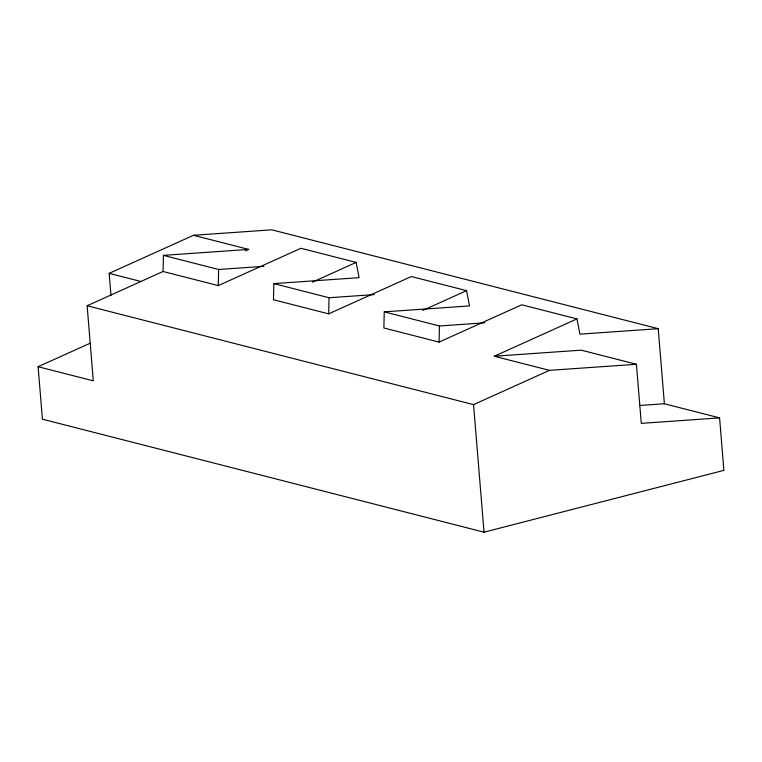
<?xml version="1.0" encoding="UTF-8"?>
<svg xmlns="http://www.w3.org/2000/svg" width="762" height="762" viewBox="0 0 762 762"><rect width="100%" height="100%" fill="white"/><g stroke="black" fill="none" stroke-linecap="round" stroke-linejoin="round"><path stroke-width="1.14" d="M639.47 405.508L664.388 403.765L719.585 417.89L723.9 470.364L484.032 532.181L42.415 419.186L38.1 366.712L93.297 380.838L87.135 305.762L163.058 271.482L163.439 255.365L248.707 249.412L245.459 250.879M163.058 271.482L218.256 285.607L218.646 269.491L163.439 255.365M218.256 285.607L300.942 248.279L356.149 262.404L359.112 277.663L273.844 283.616L273.463 299.733L328.66 313.858L411.347 276.53L466.544 290.655L469.516 305.914L384.248 311.858L383.867 327.984L439.064 342.109L521.751 304.781L576.948 318.907L579.92 334.156L658.216 328.689L664.388 403.765M328.66 313.858L329.051 297.742L273.844 283.616M439.064 342.109L439.455 325.984L384.248 311.858M111.004 295.637L109.166 273.358L193.5 235.287L271.796 229.819L658.216 328.689M38.1 366.712L90.164 343.205M312.382 282.159L356.149 262.404M422.786 310.41L466.544 290.655M719.585 417.89L641.29 423.358L636.432 364.284L549.469 370.351L494.271 356.235L576.948 318.907M87.135 305.762L473.545 404.632L549.469 370.351M218.646 269.491L263.947 266.329M329.051 297.742L374.352 294.58M439.455 325.984L484.756 322.821M494.271 356.235L581.235 350.158L636.432 364.284M193.5 235.287L248.707 249.412M109.166 273.358L141.37 281.597M473.545 404.632L484.032 532.181"/></g></svg>
